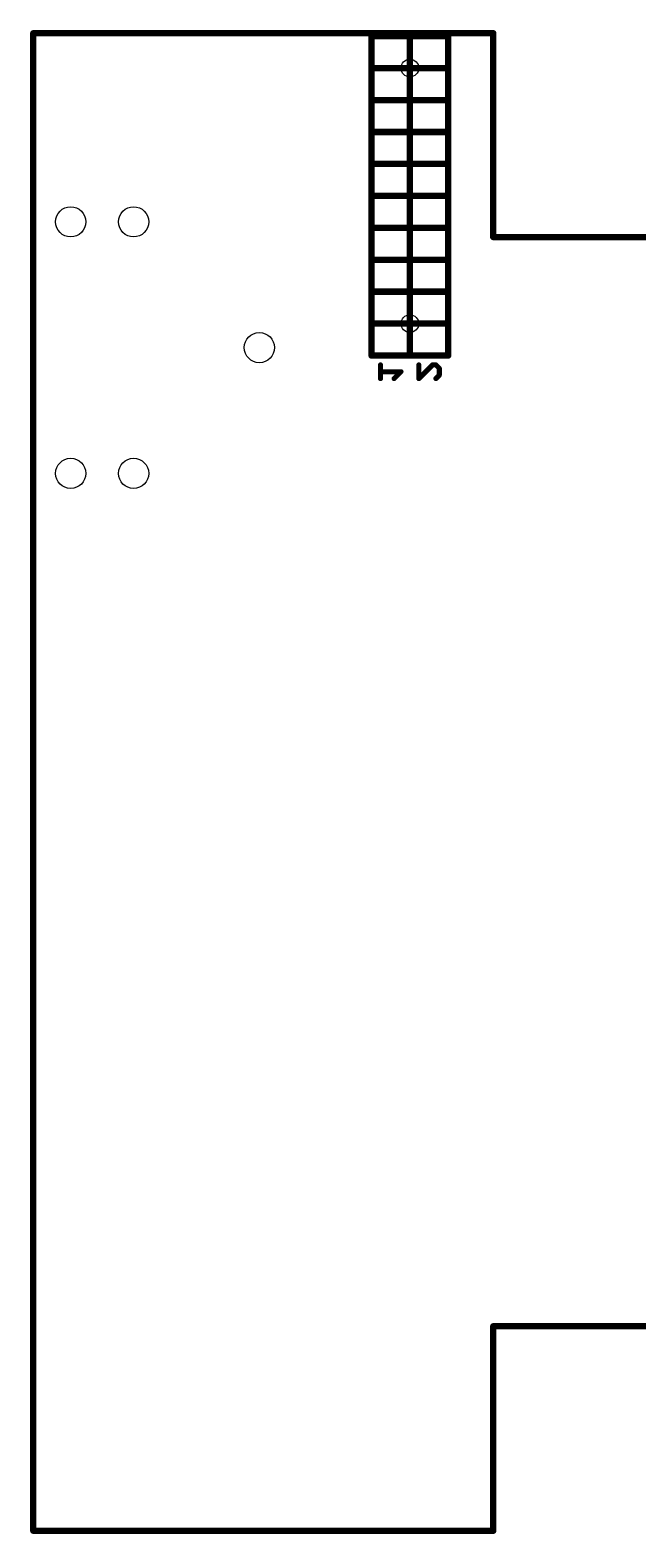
# Model space of a CAD drawing. Extents: x 0.1 to 65, y 0.1 to 59.9.
# Drawn here: x 0.1 to 24.2, y 0.1 to 59.9 of the extents above; entities that cross this region are included whole.
import ezdxf

# ---------------------------------------------------------------- set-up
doc = ezdxf.new("R2010")
doc.units = 0
for name, color, linetype in [('20', 178, 'CONTINUOUS'), ('22', 251, 'CONTINUOUS'), ('52', 251, 'CONTINUOUS')]:
    doc.layers.add(name, color=color, linetype=linetype)

msp = doc.modelspace()

# ---------------------------------------------------------------- linework, layer by layer
at = {"layer": '20', "const_width": 0.254}
for points in [[(0.2032, 59.7408), (18.4912, 59.7408)], [(0.2032, 0.2032), (0.2032, 59.7408)], [(18.4912, 59.7408), (18.4912, 51.6382)], [(18.4912, 51.6382), (25.2222, 51.6382)], [(18.4912, 0.2032), (18.4912, 8.3312)], [(18.4912, 8.3312), (25.1968, 8.3312)], [(18.4912, 0.2032), (0.2032, 0.2032)]]:
    msp.add_lwpolyline(points, dxfattribs=at)
at = {"layer": '20', "const_width": 0.127}
for points in [[(0.2032, 59.8043, 1), (0.2032, 59.6773)], [(0.2667, 59.7408, 1), (0.1397, 59.7408)], [(18.5547, 59.7408, 1), (18.4277, 59.7408)], [(18.4912, 59.6773, 1), (18.4912, 59.8043)], [(18.4912, 51.7017, 1), (18.4912, 51.5747)], [(18.4277, 51.6382, 1), (18.5547, 51.6382)], [(18.5547, 8.3312, 1), (18.4277, 8.3312)], [(18.4912, 8.3947, 1), (18.4912, 8.2677)], [(0.2032, 0.2667, 1), (0.2032, 0.1397)], [(0.1397, 0.2032, 1), (0.2667, 0.2032)], [(18.4277, 0.2032, 1), (18.5547, 0.2032)], [(18.4912, 0.1397, 1), (18.4912, 0.2667)]]:
    msp.add_lwpolyline(points, format="xyb", dxfattribs=at)
at = {"layer": '20'}
for centre, radius in [((15.1765, 58.3565), 0.35), ((1.691, 52.244), 0.6), ((4.191, 52.244), 0.6), ((15.1765, 48.1965), 0.35), ((9.191, 47.244), 0.6), ((1.691, 42.244), 0.6), ((4.191, 42.244), 0.6)]:
    msp.add_circle(centre, radius, dxfattribs=at)
at = {"layer": '22'}
for points, const_width in [([(15.1765, 59.6265), (13.6525, 59.6265)], 0.254), ([(13.6525, 59.6265), (13.6525, 59.4995)], 0.254), ([(16.7005, 59.6265), (15.1765, 59.6265)], 0.254), ([(15.1765, 58.3565), (15.1765, 59.6265)], 0.254), ([(16.7005, 59.4995), (16.7005, 59.6265)], 0.254), ([(13.6525, 58.3565), (13.6525, 58.4835)], 0.254), ([(16.7005, 58.3565), (16.7005, 58.4835)], 0.254), ([(13.6525, 58.2295), (13.6525, 58.3565)], 0.254), ([(13.6525, 58.3565), (15.1765, 58.3565)], 0.254), ([(15.1765, 57.0865), (15.1765, 58.3565)], 0.254), ([(15.1765, 58.3565), (16.7005, 58.3565)], 0.254), ([(16.7005, 58.2295), (16.7005, 58.3565)], 0.254), ([(13.6525, 57.0865), (13.6525, 57.2135)], 0.254), ([(13.6525, 56.9595), (13.6525, 57.0865)], 0.254), ([(13.6525, 57.0865), (15.1765, 57.0865)], 0.254), ([(15.1765, 55.8165), (15.1765, 57.0865)], 0.254), ([(15.1765, 57.0865), (16.7005, 57.0865)], 0.254), ([(16.7005, 57.0865), (16.7005, 57.2135)], 0.254), ([(16.7005, 56.9595), (16.7005, 57.0865)], 0.254), ([(13.6525, 55.8165), (13.6525, 55.9435)], 0.254), ([(13.6525, 55.6895), (13.6525, 55.8165)], 0.254), ([(13.6525, 55.8165), (15.1765, 55.8165)], 0.254), ([(15.1765, 54.5465), (15.1765, 55.8165)], 0.254), ([(15.1765, 55.8165), (16.7005, 55.8165)], 0.254), ([(16.7005, 55.8165), (16.7005, 55.9435)], 0.254), ([(16.7005, 55.6895), (16.7005, 55.8165)], 0.254), ([(13.6525, 54.5465), (13.6525, 54.6735)], 0.254), ([(13.6525, 54.4195), (13.6525, 54.5465)], 0.254), ([(13.6525, 54.5465), (15.1765, 54.5465)], 0.254), ([(15.1765, 53.2765), (15.1765, 54.5465)], 0.254), ([(15.1765, 54.5465), (16.7005, 54.5465)], 0.254), ([(16.7005, 54.5465), (16.7005, 54.6735)], 0.254), ([(16.7005, 54.4195), (16.7005, 54.5465)], 0.254), ([(13.6525, 53.2765), (13.6525, 53.4035)], 0.254), ([(13.6525, 53.1495), (13.6525, 53.2765)], 0.254), ([(13.6525, 53.2765), (15.1765, 53.2765)], 0.254), ([(15.1765, 52.0065), (15.1765, 53.2765)], 0.254), ([(15.1765, 53.2765), (16.7005, 53.2765)], 0.254), ([(16.7005, 53.2765), (16.7005, 53.4035)], 0.254), ([(16.7005, 53.1495), (16.7005, 53.2765)], 0.254), ([(13.6525, 52.0065), (13.6525, 52.1335)], 0.254), ([(13.6525, 51.8795), (13.6525, 52.0065)], 0.254), ([(13.6525, 52.0065), (15.1765, 52.0065)], 0.254), ([(15.1765, 50.7365), (15.1765, 52.0065)], 0.254), ([(15.1765, 52.0065), (16.7005, 52.0065)], 0.254), ([(16.7005, 52.0065), (16.7005, 52.1335)], 0.254), ([(16.7005, 51.8795), (16.7005, 52.0065)], 0.254), ([(13.6525, 50.7365), (13.6525, 50.8635)], 0.254), ([(13.6525, 50.6095), (13.6525, 50.7365)], 0.254), ([(13.6525, 50.7365), (15.1765, 50.7365)], 0.254), ([(15.1765, 49.4665), (15.1765, 50.7365)], 0.254), ([(15.1765, 50.7365), (16.7005, 50.7365)], 0.254), ([(16.7005, 50.7365), (16.7005, 50.8635)], 0.254), ([(16.7005, 50.6095), (16.7005, 50.7365)], 0.254), ([(13.6525, 49.4665), (13.6525, 49.5935)], 0.254), ([(16.7005, 49.4665), (16.7005, 49.5935)], 0.254), ([(13.6525, 49.3395), (13.6525, 49.4665)], 0.254), ([(13.6525, 49.4665), (15.1765, 49.4665)], 0.254), ([(15.1765, 48.1965), (15.1765, 49.4665)], 0.254), ([(15.1765, 49.4665), (16.7005, 49.4665)], 0.254), ([(16.7005, 49.3395), (16.7005, 49.4665)], 0.254), ([(13.6525, 48.1965), (13.6525, 48.3235)], 0.254), ([(16.7005, 48.1965), (16.7005, 48.3235)], 0.254), ([(13.6525, 48.0695), (13.6525, 48.1965)], 0.254), ([(13.6525, 48.1965), (15.1765, 48.1965)], 0.254), ([(15.1765, 46.9265), (15.1765, 48.1965)], 0.254), ([(15.1765, 48.1965), (16.7005, 48.1965)], 0.254), ([(16.7005, 48.0695), (16.7005, 48.1965)], 0.254), ([(13.6525, 46.9265), (13.6525, 47.0535)], 0.254), ([(15.1765, 46.9265), (13.6525, 46.9265)], 0.254), ([(14.0081, 46.0121), (14.0081, 46.5544)], 0.2032), ([(16.7005, 46.9265), (15.1765, 46.9265)], 0.254), ([(15.5321, 46.5544), (15.5321, 46.0121)], 0.2032), ([(15.5321, 46.0121), (16.0744, 46.5544)], 0.2032), ([(16.0744, 46.5544), (16.21, 46.5544)], 0.2032), ([(16.21, 46.5544), (16.3456, 46.4188)], 0.2032), ([(16.7005, 47.0535), (16.7005, 46.9265)], 0.254), ([(14.8216, 46.2833), (14.0081, 46.2833)], 0.2032), ([(14.5504, 46.0121), (14.8216, 46.2833)], 0.2032), ([(16.3456, 46.1477), (16.21, 46.0121)], 0.2032), ([(16.3456, 46.4188), (16.3456, 46.1477)], 0.2032)]:
    msp.add_lwpolyline(points, dxfattribs=dict(at, const_width=const_width))
for points, const_width in [([(13.6525, 59.69, 1), (13.6525, 59.563)], 0.127), ([(13.716, 59.6265, 1), (13.589, 59.6265)], 0.127), ([(13.589, 59.4995, 1), (13.716, 59.4995)], 0.127), ([(15.1765, 59.69, 1), (15.1765, 59.563)], 0.127), ([(15.24, 59.6265, 1), (15.113, 59.6265)], 0.127), ([(15.1765, 59.563, 1), (15.1765, 59.69)], 0.127), ([(16.764, 59.6265, 1), (16.637, 59.6265)], 0.127), ([(16.637, 59.4995, 1), (16.764, 59.4995)], 0.127), ([(16.7005, 59.563, 1), (16.7005, 59.69)], 0.127), ([(13.716, 58.4835, 1), (13.589, 58.4835)], 0.127), ([(16.764, 58.4835, 1), (16.637, 58.4835)], 0.127), ([(13.716, 58.3565, 1), (13.589, 58.3565)], 0.127), ([(13.6525, 58.42, 1), (13.6525, 58.293)], 0.127), ([(13.589, 58.3565, 1), (13.716, 58.3565)], 0.127), ([(13.589, 58.2295, 1), (13.716, 58.2295)], 0.127), ([(15.24, 58.3565, 1), (15.113, 58.3565)], 0.127), ([(15.1765, 58.42, 1), (15.1765, 58.293)], 0.127), ([(15.113, 58.3565, 1), (15.24, 58.3565)], 0.127), ([(15.1765, 58.293, 1), (15.1765, 58.42)], 0.127), ([(16.764, 58.3565, 1), (16.637, 58.3565)], 0.127), ([(16.637, 58.3565, 1), (16.764, 58.3565)], 0.127), ([(16.637, 58.2295, 1), (16.764, 58.2295)], 0.127), ([(16.7005, 58.293, 1), (16.7005, 58.42)], 0.127), ([(13.716, 57.2135, 1), (13.589, 57.2135)], 0.127), ([(13.716, 57.0865, 1), (13.589, 57.0865)], 0.127), ([(13.6525, 57.15, 1), (13.6525, 57.023)], 0.127), ([(13.589, 57.0865, 1), (13.716, 57.0865)], 0.127), ([(13.589, 56.9595, 1), (13.716, 56.9595)], 0.127), ([(15.24, 57.0865, 1), (15.113, 57.0865)], 0.127), ([(15.1765, 57.15, 1), (15.1765, 57.023)], 0.127), ([(15.113, 57.0865, 1), (15.24, 57.0865)], 0.127), ([(15.1765, 57.023, 1), (15.1765, 57.15)], 0.127), ([(16.764, 57.2135, 1), (16.637, 57.2135)], 0.127), ([(16.764, 57.0865, 1), (16.637, 57.0865)], 0.127), ([(16.637, 57.0865, 1), (16.764, 57.0865)], 0.127), ([(16.637, 56.9595, 1), (16.764, 56.9595)], 0.127), ([(16.7005, 57.023, 1), (16.7005, 57.15)], 0.127), ([(13.716, 55.9435, 1), (13.589, 55.9435)], 0.127), ([(13.716, 55.8165, 1), (13.589, 55.8165)], 0.127), ([(13.6525, 55.88, 1), (13.6525, 55.753)], 0.127), ([(13.589, 55.8165, 1), (13.716, 55.8165)], 0.127), ([(13.589, 55.6895, 1), (13.716, 55.6895)], 0.127), ([(15.24, 55.8165, 1), (15.113, 55.8165)], 0.127), ([(15.1765, 55.88, 1), (15.1765, 55.753)], 0.127), ([(15.113, 55.8165, 1), (15.24, 55.8165)], 0.127), ([(15.1765, 55.753, 1), (15.1765, 55.88)], 0.127), ([(16.764, 55.9435, 1), (16.637, 55.9435)], 0.127), ([(16.764, 55.8165, 1), (16.637, 55.8165)], 0.127), ([(16.637, 55.8165, 1), (16.764, 55.8165)], 0.127), ([(16.637, 55.6895, 1), (16.764, 55.6895)], 0.127), ([(16.7005, 55.753, 1), (16.7005, 55.88)], 0.127), ([(13.716, 54.6735, 1), (13.589, 54.6735)], 0.127), ([(13.716, 54.5465, 1), (13.589, 54.5465)], 0.127), ([(13.6525, 54.61, 1), (13.6525, 54.483)], 0.127), ([(13.589, 54.5465, 1), (13.716, 54.5465)], 0.127), ([(13.589, 54.4195, 1), (13.716, 54.4195)], 0.127), ([(15.24, 54.5465, 1), (15.113, 54.5465)], 0.127), ([(15.1765, 54.61, 1), (15.1765, 54.483)], 0.127), ([(15.113, 54.5465, 1), (15.24, 54.5465)], 0.127), ([(15.1765, 54.483, 1), (15.1765, 54.61)], 0.127), ([(16.764, 54.6735, 1), (16.637, 54.6735)], 0.127), ([(16.764, 54.5465, 1), (16.637, 54.5465)], 0.127), ([(16.637, 54.5465, 1), (16.764, 54.5465)], 0.127), ([(16.637, 54.4195, 1), (16.764, 54.4195)], 0.127), ([(16.7005, 54.483, 1), (16.7005, 54.61)], 0.127), ([(13.716, 53.4035, 1), (13.589, 53.4035)], 0.127), ([(13.716, 53.2765, 1), (13.589, 53.2765)], 0.127), ([(13.6525, 53.34, 1), (13.6525, 53.213)], 0.127), ([(13.589, 53.2765, 1), (13.716, 53.2765)], 0.127), ([(15.24, 53.2765, 1), (15.113, 53.2765)], 0.127), ([(15.1765, 53.34, 1), (15.1765, 53.213)], 0.127), ([(15.113, 53.2765, 1), (15.24, 53.2765)], 0.127), ([(15.1765, 53.213, 1), (15.1765, 53.34)], 0.127), ([(16.764, 53.4035, 1), (16.637, 53.4035)], 0.127), ([(16.764, 53.2765, 1), (16.637, 53.2765)], 0.127), ([(16.637, 53.2765, 1), (16.764, 53.2765)], 0.127), ([(16.7005, 53.213, 1), (16.7005, 53.34)], 0.127), ([(13.589, 53.1495, 1), (13.716, 53.1495)], 0.127), ([(16.637, 53.1495, 1), (16.764, 53.1495)], 0.127), ([(13.716, 52.1335, 1), (13.589, 52.1335)], 0.127), ([(13.716, 52.0065, 1), (13.589, 52.0065)], 0.127), ([(13.6525, 52.07, 1), (13.6525, 51.943)], 0.127), ([(13.589, 52.0065, 1), (13.716, 52.0065)], 0.127), ([(15.24, 52.0065, 1), (15.113, 52.0065)], 0.127), ([(15.1765, 52.07, 1), (15.1765, 51.943)], 0.127), ([(15.113, 52.0065, 1), (15.24, 52.0065)], 0.127), ([(15.1765, 51.943, 1), (15.1765, 52.07)], 0.127), ([(16.764, 52.1335, 1), (16.637, 52.1335)], 0.127), ([(16.764, 52.0065, 1), (16.637, 52.0065)], 0.127), ([(16.637, 52.0065, 1), (16.764, 52.0065)], 0.127), ([(16.7005, 51.943, 1), (16.7005, 52.07)], 0.127), ([(13.589, 51.8795, 1), (13.716, 51.8795)], 0.127), ([(16.637, 51.8795, 1), (16.764, 51.8795)], 0.127), ([(13.716, 50.8635, 1), (13.589, 50.8635)], 0.127), ([(13.716, 50.7365, 1), (13.589, 50.7365)], 0.127), ([(13.6525, 50.8, 1), (13.6525, 50.673)], 0.127), ([(15.24, 50.7365, 1), (15.113, 50.7365)], 0.127), ([(15.1765, 50.8, 1), (15.1765, 50.673)], 0.127), ([(15.1765, 50.673, 1), (15.1765, 50.8)], 0.127), ([(16.764, 50.8635, 1), (16.637, 50.8635)], 0.127), ([(16.764, 50.7365, 1), (16.637, 50.7365)], 0.127), ([(16.7005, 50.673, 1), (16.7005, 50.8)], 0.127), ([(13.589, 50.7365, 1), (13.716, 50.7365)], 0.127), ([(13.589, 50.6095, 1), (13.716, 50.6095)], 0.127), ([(15.113, 50.7365, 1), (15.24, 50.7365)], 0.127), ([(16.637, 50.7365, 1), (16.764, 50.7365)], 0.127), ([(16.637, 50.6095, 1), (16.764, 50.6095)], 0.127), ([(13.716, 49.5935, 1), (13.589, 49.5935)], 0.127), ([(16.764, 49.5935, 1), (16.637, 49.5935)], 0.127), ([(13.716, 49.4665, 1), (13.589, 49.4665)], 0.127), ([(13.6525, 49.53, 1), (13.6525, 49.403)], 0.127), ([(13.589, 49.4665, 1), (13.716, 49.4665)], 0.127), ([(13.589, 49.3395, 1), (13.716, 49.3395)], 0.127), ([(15.24, 49.4665, 1), (15.113, 49.4665)], 0.127), ([(15.1765, 49.53, 1), (15.1765, 49.403)], 0.127), ([(15.113, 49.4665, 1), (15.24, 49.4665)], 0.127), ([(15.1765, 49.403, 1), (15.1765, 49.53)], 0.127), ([(16.764, 49.4665, 1), (16.637, 49.4665)], 0.127), ([(16.637, 49.4665, 1), (16.764, 49.4665)], 0.127), ([(16.637, 49.3395, 1), (16.764, 49.3395)], 0.127), ([(16.7005, 49.403, 1), (16.7005, 49.53)], 0.127), ([(13.716, 48.3235, 1), (13.589, 48.3235)], 0.127), ([(16.764, 48.3235, 1), (16.637, 48.3235)], 0.127), ([(13.716, 48.1965, 1), (13.589, 48.1965)], 0.127), ([(13.6525, 48.26, 1), (13.6525, 48.133)], 0.127), ([(13.589, 48.1965, 1), (13.716, 48.1965)], 0.127), ([(13.589, 48.0695, 1), (13.716, 48.0695)], 0.127), ([(15.24, 48.1965, 1), (15.113, 48.1965)], 0.127), ([(15.1765, 48.26, 1), (15.1765, 48.133)], 0.127), ([(15.113, 48.1965, 1), (15.24, 48.1965)], 0.127), ([(15.1765, 48.133, 1), (15.1765, 48.26)], 0.127), ([(16.764, 48.1965, 1), (16.637, 48.1965)], 0.127), ([(16.637, 48.1965, 1), (16.764, 48.1965)], 0.127), ([(16.637, 48.0695, 1), (16.764, 48.0695)], 0.127), ([(16.7005, 48.133, 1), (16.7005, 48.26)], 0.127), ([(13.716, 47.0535, 1), (13.589, 47.0535)], 0.127), ([(13.6525, 46.99, 1), (13.6525, 46.863)], 0.127), ([(13.589, 46.9265, 1), (13.716, 46.9265)], 0.127), ([(14.0589, 46.5544, 1), (13.9573, 46.5544)], 0.1016), ([(15.1765, 46.99, 1), (15.1765, 46.863)], 0.127), ([(15.113, 46.9265, 1), (15.24, 46.9265)], 0.127), ([(15.1765, 46.863, 1), (15.1765, 46.99)], 0.127), ([(15.5829, 46.5544, 1), (15.4813, 46.5544)], 0.1016), ([(16.0744, 46.6052, 1), (16.0744, 46.5036)], 0.1016), ([(16.1103, 46.5185, 1), (16.0385, 46.5903)], 0.1016), ([(16.2459, 46.5903, 1), (16.1741, 46.5185)], 0.1016), ([(16.21, 46.5036, 1), (16.21, 46.6052)], 0.1016), ([(16.764, 47.0535, 1), (16.637, 47.0535)], 0.127), ([(16.637, 46.9265, 1), (16.764, 46.9265)], 0.127), ([(16.7005, 46.863, 1), (16.7005, 46.99)], 0.127), ([(14.0081, 46.3341, 1), (14.0081, 46.2325)], 0.1016), ([(13.9573, 46.0121, 1), (14.0589, 46.0121)], 0.1016), ([(14.5145, 46.048, 1), (14.5863, 45.9762)], 0.1016), ([(14.8575, 46.2473, 1), (14.7857, 46.3192)], 0.1016), ([(14.8216, 46.2325, 1), (14.8216, 46.3341)], 0.1016), ([(15.4962, 46.048, 1), (15.568, 45.9762)], 0.1016), ([(15.4813, 46.0121, 1), (15.5829, 46.0121)], 0.1016), ([(16.1741, 46.048, 1), (16.2459, 45.9762)], 0.1016), ([(16.3964, 46.4188, 1), (16.2948, 46.4188)], 0.1016), ([(16.2948, 46.1477, 1), (16.3964, 46.1477)], 0.1016), ([(16.3097, 46.3829, 1), (16.3815, 46.4548)], 0.1016), ([(16.3815, 46.1118, 1), (16.3097, 46.1836)], 0.1016)]:
    msp.add_lwpolyline(points, format="xyb", dxfattribs=dict(at, const_width=const_width))
at = {"layer": '52', "const_width": 0.254}
for points in [[(13.6525, 58.4835), (13.6525, 59.4995)], [(16.7005, 58.4835), (16.7005, 59.4995)], [(13.6525, 57.2135), (13.6525, 58.2295)], [(16.7005, 57.2135), (16.7005, 58.2295)], [(13.6525, 55.9435), (13.6525, 56.9595)], [(16.7005, 55.9435), (16.7005, 56.9595)], [(13.6525, 54.6735), (13.6525, 55.6895)], [(16.7005, 54.6735), (16.7005, 55.6895)], [(13.6525, 53.4035), (13.6525, 54.4195)], [(16.7005, 53.4035), (16.7005, 54.4195)], [(13.6525, 52.1335), (13.6525, 53.1495)], [(16.7005, 52.1335), (16.7005, 53.1495)], [(13.6525, 50.8635), (13.6525, 51.8795)], [(16.7005, 50.8635), (16.7005, 51.8795)], [(13.6525, 49.5935), (13.6525, 50.6095)], [(16.7005, 49.5935), (16.7005, 50.6095)], [(13.6525, 48.3235), (13.6525, 49.3395)], [(16.7005, 48.3235), (16.7005, 49.3395)], [(13.6525, 47.0535), (13.6525, 48.0695)], [(16.7005, 47.0535), (16.7005, 48.0695)]]:
    msp.add_lwpolyline(points, dxfattribs=at)
at = {"layer": '52', "const_width": 0.127}
for points in [[(13.716, 59.4995, 1), (13.589, 59.4995)], [(16.764, 59.4995, 1), (16.637, 59.4995)], [(13.589, 58.4835, 1), (13.716, 58.4835)], [(13.716, 58.2295, 1), (13.589, 58.2295)], [(16.637, 58.4835, 1), (16.764, 58.4835)], [(16.764, 58.2295, 1), (16.637, 58.2295)], [(13.589, 57.2135, 1), (13.716, 57.2135)], [(13.716, 56.9595, 1), (13.589, 56.9595)], [(16.637, 57.2135, 1), (16.764, 57.2135)], [(16.764, 56.9595, 1), (16.637, 56.9595)], [(13.589, 55.9435, 1), (13.716, 55.9435)], [(13.716, 55.6895, 1), (13.589, 55.6895)], [(16.637, 55.9435, 1), (16.764, 55.9435)], [(16.764, 55.6895, 1), (16.637, 55.6895)], [(13.589, 54.6735, 1), (13.716, 54.6735)], [(13.716, 54.4195, 1), (13.589, 54.4195)], [(16.637, 54.6735, 1), (16.764, 54.6735)], [(16.764, 54.4195, 1), (16.637, 54.4195)], [(13.589, 53.4035, 1), (13.716, 53.4035)], [(13.716, 53.1495, 1), (13.589, 53.1495)], [(16.637, 53.4035, 1), (16.764, 53.4035)], [(16.764, 53.1495, 1), (16.637, 53.1495)], [(13.589, 52.1335, 1), (13.716, 52.1335)], [(16.637, 52.1335, 1), (16.764, 52.1335)], [(13.716, 51.8795, 1), (13.589, 51.8795)], [(16.764, 51.8795, 1), (16.637, 51.8795)], [(13.589, 50.8635, 1), (13.716, 50.8635)], [(16.637, 50.8635, 1), (16.764, 50.8635)], [(13.716, 50.6095, 1), (13.589, 50.6095)], [(16.764, 50.6095, 1), (16.637, 50.6095)], [(13.589, 49.5935, 1), (13.716, 49.5935)], [(16.637, 49.5935, 1), (16.764, 49.5935)], [(13.716, 49.3395, 1), (13.589, 49.3395)], [(16.764, 49.3395, 1), (16.637, 49.3395)], [(13.589, 48.3235, 1), (13.716, 48.3235)], [(13.716, 48.0695, 1), (13.589, 48.0695)], [(16.637, 48.3235, 1), (16.764, 48.3235)], [(16.764, 48.0695, 1), (16.637, 48.0695)], [(13.589, 47.0535, 1), (13.716, 47.0535)], [(16.637, 47.0535, 1), (16.764, 47.0535)]]:
    msp.add_lwpolyline(points, format="xyb", dxfattribs=at)

doc.saveas('drawing.dxf')
